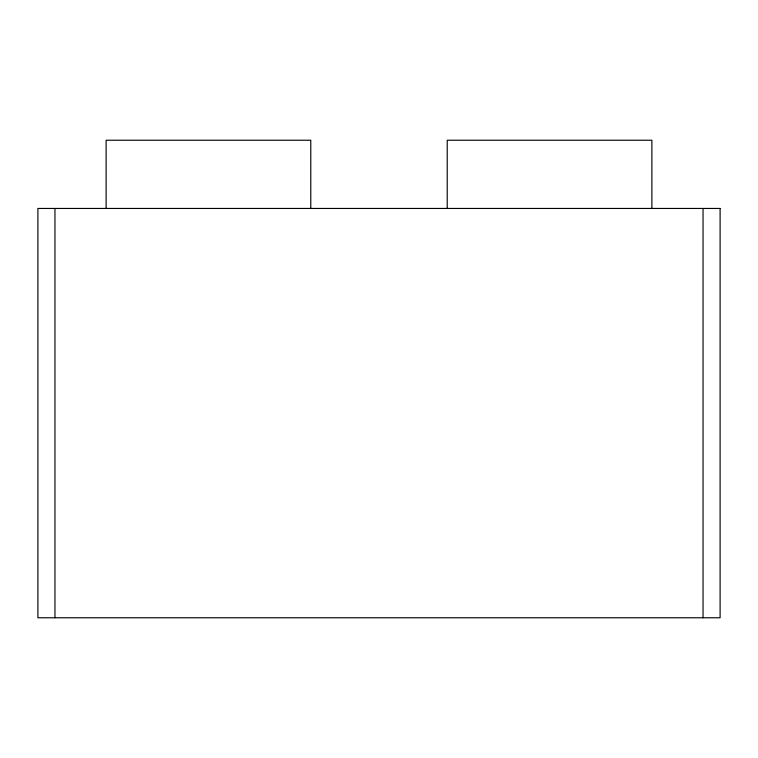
<?xml version="1.0" encoding="UTF-8"?>
<svg xmlns="http://www.w3.org/2000/svg" width="758" height="758" viewBox="0 0 758 758"><rect width="100%" height="100%" fill="white"/><g stroke="black" fill="none" stroke-linecap="round" stroke-linejoin="round"><path stroke-width="1.14" d="M703.045 208.45L703.045 617.77M651.88 208.45L651.88 140.23L447.22 140.23L447.22 208.45M310.78 208.45L310.78 140.23L106.12 140.23L106.12 208.45M54.955 208.45L54.955 617.77M720.1 208.45L37.9 208.45L37.9 617.77L720.1 617.77L720.1 208.45"/></g></svg>
